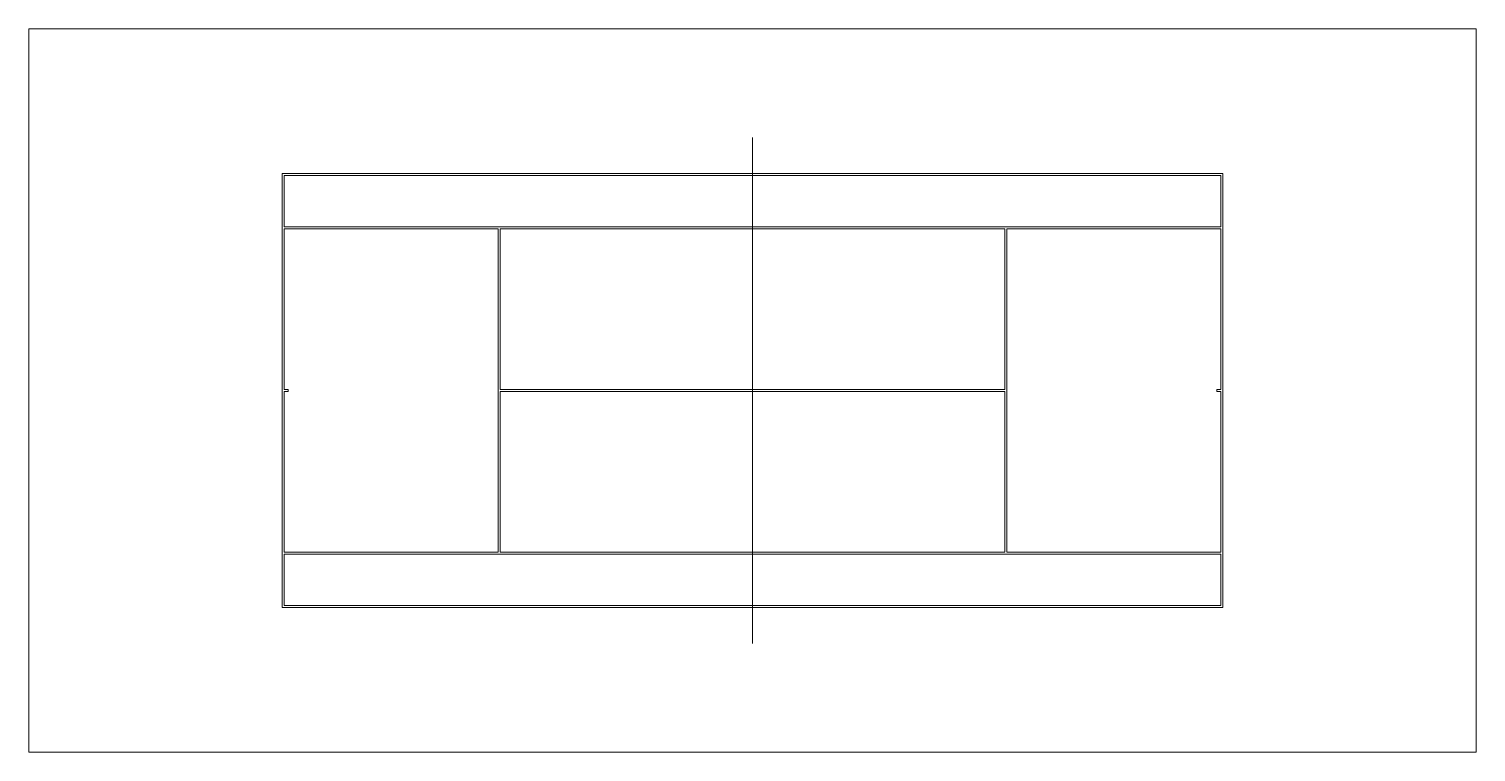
# Model space of a CAD drawing. Header units: metres. Extents: x -6.4 to 30.2, y -3.7 to 14.6.
import ezdxf

# ---------------------------------------------------------------- set-up
doc = ezdxf.new("R2010")
doc.units = ezdxf.units.M
doc.layers.add('amsterdam11-303 tekst 2 5', color=7, linetype='Continuous', lineweight=0)

msp = doc.modelspace()

# ---------------------------------------------------------------- linework, layer by layer
at = {"layer": 'amsterdam11-303 tekst 2 5'}
msp.add_line((11.89, 11.885), (11.89, -0.915), dxfattribs=at)
at = {"layer": 'amsterdam11-303 tekst 2 5', "flags": 128}
for points in [[(-6.4, -3.66), (30.18, -3.66), (30.18, 14.63), (-6.4, 14.63), (-6.4, -3.66)], [(0, 10.97), (11.89, 10.97), (11.89, 0), (0, 0), (0, 10.97)], [(11.89, 9.625), (0.05, 9.625), (0.05, 10.92), (11.89, 10.92), (11.89, 9.625)], [(23.78, 0), (11.89, 0), (11.89, 10.97), (23.78, 10.97), (23.78, 0)], [(11.89, 10.92), (23.73, 10.92), (23.73, 9.625), (11.89, 9.625), (11.89, 10.92)], [(0.05, 1.395), (5.465, 1.395), (5.465, 9.575), (0.05, 9.575), (0.05, 5.51), (0.15, 5.51), (0.15, 5.46), (0.05, 5.46), (0.05, 1.395)], [(11.89, 5.51), (5.515, 5.51), (5.515, 9.575), (11.89, 9.575), (11.89, 5.51)], [(11.89, 9.575), (18.265, 9.575), (18.265, 5.51), (11.89, 5.51), (11.89, 9.575)], [(23.73, 9.575), (18.315, 9.575), (18.315, 1.395), (23.73, 1.395), (23.73, 5.46), (23.63, 5.46), (23.63, 5.51), (23.73, 5.51), (23.73, 9.575)], [(11.89, 1.395), (5.515, 1.395), (5.515, 5.46), (11.89, 5.46), (11.89, 1.395)], [(11.89, 5.46), (18.265, 5.46), (18.265, 1.395), (11.89, 1.395), (11.89, 5.46)], [(11.89, 0.05), (0.05, 0.05), (0.05, 1.345), (11.89, 1.345), (11.89, 0.05)], [(11.89, 1.345), (23.73, 1.345), (23.73, 0.05), (11.89, 0.05), (11.89, 1.345)]]:
    msp.add_lwpolyline(points, close=True, dxfattribs=at)

doc.saveas('drawing.dxf')
